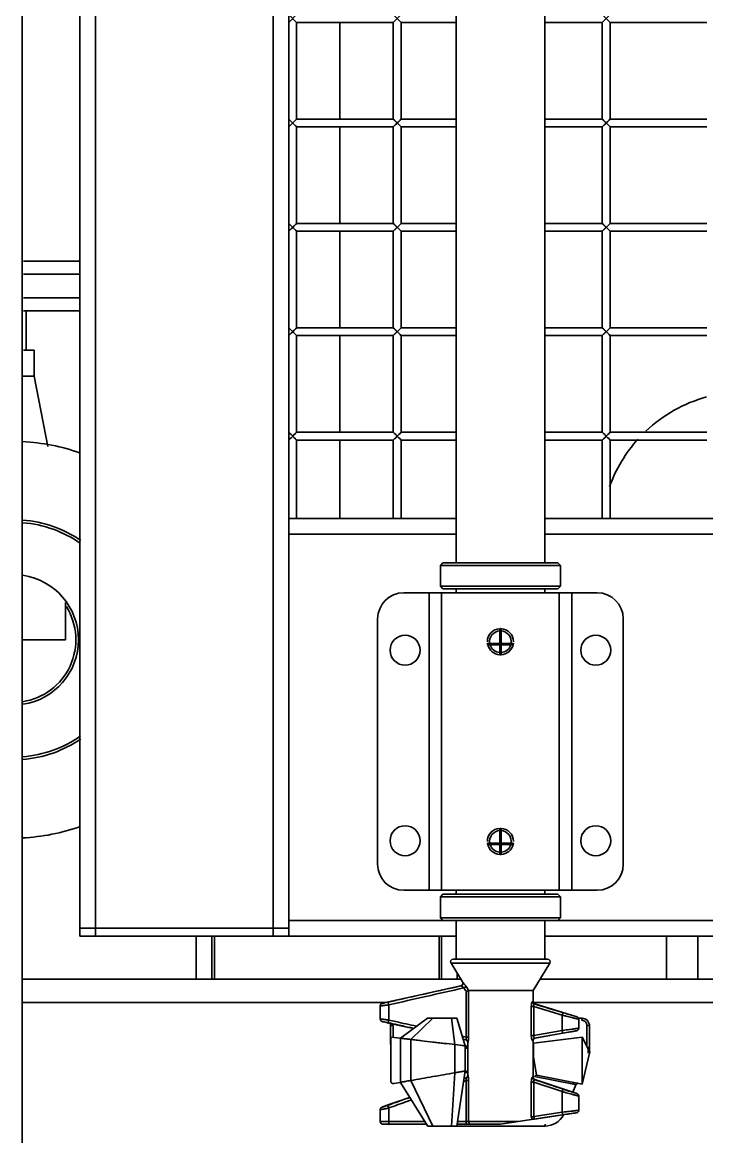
# Model space of a CAD drawing. Header units: millimetres. Extents: x 32496 to 166256, y 3504 to 23939.
# Drawn here: x 45612.1 to 45874.1, y 10897.2 to 11324.1 of the extents above; entities that cross this region are included whole.
import ezdxf

# ---------------------------------------------------------------- set-up
doc = ezdxf.new("R2010")
doc.units = ezdxf.units.MM
doc.layers.get('0').update_dxf_attribs({"lineweight": 35})

msp = doc.modelspace()

# ---------------------------------------------------------------- linework, layer by layer
at = {"linetype": 'Continuous'}
for p, q in [((45612.14, 13316.575), (45612.14, 10957.575)), ((45634.14, 13297.075), (45634.14, 10977.075)), ((45640.14, 10977.075), (45640.14, 13297.075)), ((45708.14, 13297.075), (45708.14, 10977.075)), ((45778.14, 12186.075), (45778.14, 11117.075)), ((45812.14, 12102.593), (45812.14, 11117.075)), ((45714.14, 11134.075), (45714.14, 12037.075)), ((45714.14, 11327.075), (45717.14, 11324.075)), ((45714.14, 11324.075), (45717.14, 11327.075)), ((45754.14, 11327.075), (45757.14, 11324.075)), ((45754.14, 11324.075), (45757.14, 11327.075)), ((45834.14, 11327.075), (45837.14, 11324.075)), ((45834.14, 11324.075), (45837.14, 11327.075)), ((45717.14, 11324.075), (45754.14, 11324.075)), ((45717.14, 11324.075), (45717.14, 11287.075)), ((45733.64, 11324.075), (45733.64, 11287.075)), ((45754.14, 11324.075), (45754.14, 11287.075)), ((45757.14, 11324.075), (45778.14, 11324.075)), ((45757.14, 11324.075), (45757.14, 11287.075)), ((45812.14, 11324.075), (45834.14, 11324.075)), ((45834.14, 11324.075), (45834.14, 11287.075)), ((45837.14, 11324.075), (45874.14, 11324.075)), ((45837.14, 11324.075), (45837.14, 11287.075)), ((45714.14, 11287.075), (45717.14, 11284.075)), ((45714.14, 11284.075), (45717.14, 11287.075)), ((45717.14, 11287.075), (45754.14, 11287.075)), ((45754.14, 11287.075), (45757.14, 11284.075)), ((45754.14, 11284.075), (45757.14, 11287.075)), ((45757.14, 11287.075), (45778.14, 11287.075)), ((45812.14, 11287.075), (45834.14, 11287.075)), ((45834.14, 11287.075), (45837.14, 11284.075)), ((45834.14, 11284.075), (45837.14, 11287.075)), ((45837.14, 11287.075), (45874.14, 11287.075)), ((45717.14, 11284.075), (45754.14, 11284.075)), ((45717.14, 11284.075), (45717.14, 11247.075)), ((45733.64, 11284.075), (45733.64, 11247.075)), ((45754.14, 11284.075), (45754.14, 11247.075)), ((45757.14, 11284.075), (45778.14, 11284.075)), ((45757.14, 11284.075), (45757.14, 11247.075)), ((45812.14, 11284.075), (45834.14, 11284.075)), ((45834.14, 11284.075), (45834.14, 11247.075)), ((45837.14, 11284.075), (45874.14, 11284.075)), ((45837.14, 11284.075), (45837.14, 11247.075)), ((45714.14, 11247.075), (45717.14, 11244.075)), ((45714.14, 11244.075), (45717.14, 11247.075)), ((45717.14, 11247.075), (45754.14, 11247.075)), ((45754.14, 11247.075), (45757.14, 11244.075)), ((45754.14, 11244.075), (45757.14, 11247.075)), ((45757.14, 11247.075), (45778.14, 11247.075)), ((45812.14, 11247.075), (45834.14, 11247.075)), ((45834.14, 11247.075), (45837.14, 11244.075)), ((45834.14, 11244.075), (45837.14, 11247.075)), ((45837.14, 11247.075), (45874.14, 11247.075)), ((45717.14, 11244.075), (45754.14, 11244.075)), ((45717.14, 11244.075), (45717.14, 11207.075)), ((45733.64, 11244.075), (45733.64, 11207.075)), ((45754.14, 11244.075), (45754.14, 11207.075)), ((45757.14, 11244.075), (45778.14, 11244.075)), ((45757.14, 11244.075), (45757.14, 11207.075)), ((45812.14, 11244.075), (45834.14, 11244.075)), ((45834.14, 11244.075), (45834.14, 11207.075)), ((45837.14, 11244.075), (45874.14, 11244.075)), ((45837.14, 11244.075), (45837.14, 11207.075)), ((45634.14, 11232.575), (45612.64, 11232.575)), ((45634.14, 11227.575), (45612.64, 11227.575)), ((45612.64, 11218.575), (45634.14, 11218.575)), ((45634.14, 11213.575), (45612.64, 11213.575)), ((45613.64, 11213.575), (45613.64, 11198.575)), ((45714.14, 11207.075), (45717.14, 11204.075)), ((45714.14, 11204.075), (45717.14, 11207.075)), ((45717.14, 11207.075), (45754.14, 11207.075)), ((45717.14, 11204.075), (45754.14, 11204.075)), ((45717.14, 11204.075), (45717.14, 11167.075)), ((45733.64, 11204.075), (45733.64, 11167.075)), ((45754.14, 11207.075), (45757.14, 11204.075)), ((45754.14, 11204.075), (45757.14, 11207.075)), ((45754.14, 11204.075), (45754.14, 11167.075)), ((45757.14, 11207.075), (45778.14, 11207.075)), ((45757.14, 11204.075), (45778.14, 11204.075)), ((45757.14, 11204.075), (45757.14, 11167.075)), ((45812.14, 11207.075), (45834.14, 11207.075)), ((45812.14, 11204.075), (45834.14, 11204.075)), ((45834.14, 11207.075), (45837.14, 11204.075)), ((45834.14, 11204.075), (45837.14, 11207.075)), ((45834.14, 11204.075), (45834.14, 11167.075)), ((45837.14, 11207.075), (45874.14, 11207.075)), ((45837.14, 11204.075), (45874.14, 11204.075)), ((45837.14, 11204.075), (45837.14, 11167.075)), ((45616.64, 11198.575), (45612.652, 11198.575)), ((45616.64, 11198.575), (45616.64, 11188.575)), ((45612.14, 11188.575), (45616.64, 11188.575)), ((45616.64, 11188.575), (45621.902, 11161.662)), ((45714.14, 11167.075), (45717.14, 11164.075)), ((45714.14, 11164.075), (45717.14, 11167.075)), ((45717.14, 11167.075), (45754.14, 11167.075)), ((45754.14, 11167.075), (45757.14, 11164.075)), ((45754.14, 11164.075), (45757.14, 11167.075)), ((45757.14, 11167.075), (45778.14, 11167.075)), ((45812.14, 11167.075), (45834.14, 11167.075)), ((45834.14, 11167.075), (45837.14, 11164.075)), ((45834.14, 11164.075), (45837.14, 11167.075)), ((45837.14, 11167.075), (45874.14, 11167.075)), ((45717.14, 11164.075), (45754.14, 11164.075)), ((45717.14, 11164.075), (45717.14, 11134.075)), ((45733.64, 11164.075), (45733.64, 11134.075)), ((45754.14, 11164.075), (45754.14, 11134.075)), ((45757.14, 11164.075), (45778.14, 11164.075)), ((45757.14, 11164.075), (45757.14, 11134.075)), ((45812.14, 11164.075), (45834.14, 11164.075)), ((45834.14, 11164.075), (45834.14, 11134.075)), ((45837.14, 11164.075), (45874.14, 11164.075)), ((45837.14, 11164.075), (45837.14, 11134.075)), ((45778.14, 11134.075), (45714.14, 11134.075)), ((45714.14, 10974.075), (45714.14, 11134.075)), ((46438.14, 11134.075), (45812.14, 11134.075)), ((45714.14, 11128.075), (45778.14, 11128.075)), ((45812.14, 11128.075), (46438.14, 11128.075)), ((45772.14, 11116.075), (45773.14, 11117.075)), ((45772.14, 11116.075), (45818.14, 11116.075)), ((45772.14, 11108.075), (45772.14, 11116.075)), ((45773.14, 11117.075), (45817.14, 11117.075)), ((45818.14, 11116.075), (45817.14, 11117.075)), ((45818.14, 11108.075), (45818.14, 11116.075)), ((45758.14, 11105.575), (45832.14, 11105.575)), ((45767.84, 11105.575), (45767.84, 10991.575)), ((45818.14, 11108.075), (45772.14, 11108.075)), ((45772.14, 11108.075), (45773.14, 11107.075)), ((45772.64, 11105.575), (45772.64, 10991.575)), ((45817.14, 11107.075), (45773.14, 11107.075)), ((45778.14, 11107.075), (45778.14, 11105.575)), ((45812.14, 11107.075), (45812.14, 11105.575)), ((45818.14, 11108.075), (45817.14, 11107.075)), ((45817.64, 10991.575), (45817.64, 11105.575)), ((45822.44, 10991.575), (45822.44, 11105.575)), ((45628.64, 11087.575), (45628.64, 11101.792)), ((45748.14, 11095.575), (45748.14, 11001.575)), ((45842.14, 11095.575), (45842.14, 11001.575)), ((45794.89, 11086.154), (45794.89, 11091.819)), ((45795.14, 11081.825), (45795.14, 11091.825)), ((45795.14, 11081.825), (45795.14, 11091.825)), ((45795.39, 11091.819), (45795.39, 11086.154)), ((45612.14, 11087.575), (45628.64, 11087.575)), ((45790.225, 11086.154), (45794.89, 11086.154)), ((45790.225, 11085.904), (45790.225, 11086.154)), ((45790.279, 11085.654), (45794.89, 11085.654)), ((45794.89, 11081.832), (45794.89, 11085.654)), ((45795.39, 11086.154), (45800.054, 11086.154)), ((45795.39, 11085.654), (45800.001, 11085.654)), ((45795.39, 11085.654), (45795.39, 11081.832)), ((45800.054, 11086.154), (45800.054, 11085.904)), ((45794.89, 11009.654), (45794.89, 11015.319)), ((45795.14, 11005.325), (45795.14, 11015.325)), ((45795.14, 11005.325), (45795.14, 11015.325)), ((45795.39, 11015.319), (45795.39, 11009.654)), ((45790.225, 11009.654), (45794.89, 11009.654)), ((45790.225, 11009.404), (45790.225, 11009.654)), ((45790.279, 11009.154), (45794.89, 11009.154)), ((45794.89, 11005.332), (45794.89, 11009.154)), ((45795.39, 11009.654), (45800.054, 11009.654)), ((45795.39, 11009.154), (45800.001, 11009.154)), ((45795.39, 11009.154), (45795.39, 11005.332)), ((45800.054, 11009.654), (45800.054, 11009.404)), ((45832.14, 10991.575), (45758.14, 10991.575)), ((45772.14, 10989.075), (45773.14, 10990.075)), ((45773.14, 10990.075), (45817.14, 10990.075)), ((45778.14, 10991.575), (45778.14, 10990.075)), ((45812.14, 10991.575), (45812.14, 10990.075)), ((45818.14, 10989.075), (45817.14, 10990.075)), ((45772.14, 10989.075), (45818.14, 10989.075)), ((45772.14, 10981.075), (45772.14, 10989.075)), ((45818.14, 10981.075), (45818.14, 10989.075)), ((45634.14, 10977.075), (45714.14, 10977.075)), ((45634.14, 10977.075), (45714.14, 10977.075)), ((45634.14, 10977.075), (45634.14, 10974.075)), ((45640.14, 10974.075), (45640.14, 10977.075)), ((45708.14, 10977.075), (45708.14, 10974.075)), ((45773.14, 10980.075), (45714.14, 10980.075)), ((45818.14, 10981.075), (45772.14, 10981.075)), ((45772.14, 10981.075), (45773.14, 10980.075)), ((45817.14, 10980.075), (45773.14, 10980.075)), ((45778.14, 10980.075), (45778.14, 10965.175)), ((45812.14, 10980.075), (45812.14, 10965.175)), ((45818.14, 10981.075), (45817.14, 10980.075)), ((46438.14, 10980.075), (45817.14, 10980.075)), ((45634.14, 10974.075), (45714.14, 10974.075)), ((45678.64, 10974.075), (45678.64, 10957.575)), ((45684.64, 10957.575), (45684.64, 10974.075)), ((45685.64, 10957.575), (45685.64, 10974.075)), ((45714.14, 10974.075), (45778.14, 10974.075)), ((45771.64, 10957.575), (45771.64, 10974.075)), ((45772.64, 10974.075), (45772.64, 10957.575)), ((45812.14, 10974.075), (46438.14, 10974.075)), ((45858.64, 10974.075), (45858.64, 10957.575)), ((45870.64, 10957.575), (45870.64, 10974.075)), ((45813.205, 10965.175), (45777.075, 10965.175)), ((45776.222, 10963.653), (45814.057, 10963.653)), ((45776.222, 10963.653), (45780.621, 10956.472)), ((45814.057, 10963.653), (45807.64, 10953.175)), ((45779.945, 10957.575), (45612.14, 10957.575)), ((45612.14, 10877.575), (45612.14, 10957.575)), ((45778.64, 10957.575), (45778.64, 10959.706)), ((45780.656, 10956.472), (45780.621, 10956.472)), ((46534.64, 10957.575), (45810.335, 10957.575)), ((45755.222, 10949.503), (45779.984, 10954.973)), ((45779.984, 10954.973), (45780.02, 10954.973)), ((45781.969, 10935.354), (45781.969, 10952.894)), ((45782.953, 10953.175), (45782.953, 10935.353)), ((45782.96, 10953.175), (45807.64, 10953.175)), ((45807.64, 10948.99), (45807.64, 10953.175)), ((45751.131, 10948.575), (45612.14, 10948.575)), ((45749.14, 10947.303), (45749.14, 10942.27)), ((45750.359, 10948.397), (45750.455, 10948.42)), ((45752.943, 10948.993), (45750.455, 10948.42)), ((45750.455, 10948.42), (45750.468, 10948.422)), ((45755.221, 10949.503), (45750.468, 10948.422)), ((45752.442, 10941.883), (45752.442, 10947.7)), ((45755.224, 10949.503), (45752.943, 10948.993)), ((45806.961, 10947.022), (45807.961, 10947.022)), ((45806.961, 10935.936), (45806.961, 10947.022)), ((45807.64, 10948.99), (45807.425, 10948.99)), ((46534.64, 10948.575), (45807.743, 10948.575)), ((45818.809, 10943.73), (45807.961, 10947.022)), ((45807.961, 10935.936), (45807.961, 10947.022)), ((45808.122, 10948.033), (45808.349, 10948.033)), ((45824.014, 10943.265), (45808.349, 10948.033)), ((45818.809, 10943.73), (45818.809, 10937.857)), ((45819.14, 10943.647), (45818.809, 10943.73)), ((45824.014, 10943.265), (45824.02, 10943.263)), ((45750.473, 10941.153), (45750.46, 10941.156)), ((45752.877, 10940.611), (45750.46, 10941.156)), ((45750.473, 10941.153), (45755.224, 10940.097)), ((45752.877, 10940.611), (45755.229, 10940.096)), ((45753.06, 10932.642), (45753.06, 10939.573)), ((45754.06, 10935.254), (45754.06, 10939.791)), ((45755.227, 10940.097), (45761.894, 10938.657)), ((45756.838, 10934.926), (45767.206, 10942.575)), ((45769.206, 10942.575), (45760.809, 10934.456)), ((45767.206, 10942.575), (45778.397, 10942.575)), ((45776.397, 10942.575), (45777.707, 10932.459)), ((45778.397, 10942.576), (45781.706, 10931.986)), ((45778.398, 10942.575), (45781.706, 10931.989)), ((45826.372, 10942.575), (45825.044, 10942.575)), ((45825.14, 10942.161), (45825.14, 10938.773)), ((45825.14, 10938.773), (45825.14, 10938.773)), ((45828.26, 10939.794), (45828.26, 10931.777)), ((45829.26, 10939.578), (45829.261, 10930.539)), ((45756.838, 10934.926), (45753.14, 10935.363)), ((45753.14, 10935.363), (45753.14, 10918.554)), ((45756.838, 10934.926), (45756.838, 10918.011)), ((45760.809, 10918.707), (45760.809, 10934.456)), ((45780.557, 10935.663), (45781.97, 10935.355)), ((45781.89, 10934.346), (45780.903, 10934.559)), ((45780.906, 10934.55), (45781.851, 10934.346)), ((45781.89, 10934.346), (45781.851, 10934.346)), ((45782.953, 10935.353), (45781.969, 10935.353)), ((45807.961, 10935.936), (45806.961, 10935.936)), ((45826.429, 10935.363), (45807.796, 10932.991)), ((45807.961, 10935.936), (45818.809, 10937.857)), ((45819.037, 10936.872), (45808.242, 10934.961)), ((45808.465, 10934.961), (45808.242, 10934.961)), ((45823.929, 10937.707), (45808.465, 10934.961)), ((45818.809, 10937.857), (45819.14, 10937.906)), ((45823.93, 10937.708), (45824.031, 10937.726)), ((45828.735, 10930.847), (45826.429, 10935.363)), ((45826.429, 10917.363), (45826.429, 10935.363)), ((45753.14, 10932.421), (45753.06, 10932.642)), ((45782.64, 10931.876), (45777.706, 10932.459)), ((45778.72, 10932.339), (45777.706, 10932.459)), ((45777.706, 10932.459), (45777.706, 10921.669)), ((45781.706, 10922.37), (45781.706, 10931.986)), ((45782.64, 10933.368), (45782.677, 10933.368)), ((45782.64, 10920.687), (45782.64, 10933.368)), ((45807.431, 10933.976), (45807.64, 10933.976)), ((45807.64, 10920.034), (45807.64, 10933.976)), ((45807.769, 10932.987), (45807.64, 10932.971)), ((45807.816, 10927.74), (45807.796, 10932.991)), ((45829.02, 10930.29), (45828.735, 10930.847)), ((45828.781, 10929.144), (45828.735, 10930.847)), ((45828.781, 10929.144), (45829.189, 10930.168)), ((45829.34, 10929.663), (45829.02, 10930.29)), ((45809.001, 10920.816), (45807.815, 10927.746)), ((45826.429, 10917.363), (45829.34, 10929.663)), ((45777.706, 10921.669), (45776.397, 10901.274)), ((45781.706, 10922.37), (45778.397, 10901.274)), ((45781.706, 10922.364), (45778.398, 10901.274)), ((45782.64, 10921.787), (45781.587, 10921.602)), ((45781.742, 10922.377), (45781.706, 10922.37)), ((45754.312, 10917.569), (45756.838, 10918.011)), ((45767.187, 10901.304), (45756.838, 10918.011)), ((45760.809, 10918.708), (45769.206, 10901.274)), ((45781.969, 10918.669), (45781.076, 10918.356)), ((45781.254, 10919.482), (45782.007, 10919.742)), ((45781.256, 10919.496), (45781.967, 10919.742)), ((45781.967, 10919.742), (45782.007, 10919.742)), ((45781.969, 10918.668), (45782.953, 10918.668)), ((45781.969, 10902.975), (45781.969, 10918.668)), ((45782.678, 10920.687), (45782.64, 10920.687)), ((45782.953, 10918.668), (45782.953, 10902.975)), ((45806.961, 10918.06), (45807.961, 10918.06)), ((45806.961, 10904.705), (45806.961, 10918.06)), ((45807.64, 10920.034), (45807.424, 10920.034)), ((45818.809, 10914.442), (45807.961, 10918.06)), ((45807.961, 10904.944), (45807.961, 10918.06)), ((45808.095, 10919.086), (45808.322, 10919.086)), ((45823.074, 10917.277), (45808.131, 10920.237)), ((45824.04, 10913.827), (45808.322, 10919.086)), ((45826.429, 10917.363), (45808.975, 10920.821)), ((45818.809, 10914.442), (45818.809, 10906.56)), ((45819.14, 10914.35), (45818.809, 10914.442)), ((45823.942, 10917.023), (45822.828, 10914.233)), ((45824.04, 10913.827), (45824.048, 10913.824)), ((45750.236, 10908.692), (45750.338, 10908.73)), ((45753.204, 10909.764), (45750.338, 10908.73)), ((45750.338, 10908.73), (45750.357, 10908.737)), ((45755.109, 10910.432), (45750.357, 10908.737)), ((45755.112, 10910.433), (45753.204, 10909.764)), ((45755.11, 10910.432), (45760.397, 10912.265)), ((45760.381, 10912.259), (45760.354, 10912.335)), ((45825.14, 10912.716), (45825.14, 10907.331)), ((45749.14, 10907.568), (45749.14, 10902.975)), ((45752.441, 10902.975), (45752.441, 10908.19)), ((45795.213, 10901.986), (45823.908, 10906.275)), ((45807.961, 10904.944), (45818.809, 10906.56)), ((45819.01, 10905.571), (45808.162, 10903.955)), ((45818.809, 10906.56), (45819.14, 10906.601)), ((45823.909, 10906.275), (45823.939, 10906.28)), ((45823.939, 10906.28), (45824.043, 10906.296)), ((45766.152, 10902.975), (45749.14, 10902.975)), ((45766.771, 10901.975), (45750.14, 10901.975)), ((45767.206, 10901.274), (45767.187, 10901.304)), ((45767.205, 10901.274), (45778.397, 10901.274)), ((45778.397, 10901.275), (45812.236, 10901.277)), ((45778.507, 10901.975), (45795.065, 10901.975)), ((45801.831, 10902.975), (45778.664, 10902.975)), ((45807.38, 10903.844), (45807.64, 10903.844)), ((45812.236, 10902.008), (45812.236, 10901.277))]:
    msp.add_line(p, q, dxfattribs=at)
for points in [[(45714.14, 11287.075), (45714.57, 11286.645), (45715.06, 11286.155), (45716.229, 11284.986)], [(45715.64, 11285.575), (45715.049, 11284.985), (45714.579, 11284.515)], [(45715.64, 11285.575), (45716.227, 11286.162), (45716.702, 11286.638), (45717.025, 11286.961)], [(45717.024, 11284.192), (45716.701, 11284.514), (45716.229, 11284.986)], [(45754.14, 11287.075), (45754.57, 11286.645), (45755.06, 11286.155), (45756.229, 11284.986)], [(45755.64, 11285.575), (45755.049, 11284.985), (45754.579, 11284.515)], [(45755.64, 11285.575), (45756.227, 11286.162), (45756.702, 11286.638), (45757.025, 11286.961)], [(45757.024, 11284.192), (45756.701, 11284.514), (45756.229, 11284.986)], [(45834.14, 11287.075), (45834.57, 11286.645), (45835.06, 11286.155), (45836.229, 11284.986)], [(45835.64, 11285.575), (45835.049, 11284.985), (45834.579, 11284.515)], [(45835.64, 11285.575), (45836.227, 11286.162), (45836.702, 11286.638), (45837.025, 11286.961)], [(45837.024, 11284.192), (45836.701, 11284.514), (45836.229, 11284.986)], [(45714.14, 11247.075), (45714.57, 11246.645), (45715.06, 11246.155), (45716.229, 11244.986)], [(45715.64, 11245.575), (45716.227, 11246.162), (45716.702, 11246.638), (45717.025, 11246.961)], [(45754.14, 11247.075), (45754.57, 11246.645), (45755.06, 11246.155), (45756.229, 11244.986)], [(45755.64, 11245.575), (45756.227, 11246.162), (45756.702, 11246.638), (45757.025, 11246.961)], [(45834.14, 11247.075), (45834.57, 11246.645), (45835.06, 11246.155), (45836.229, 11244.986)], [(45835.64, 11245.575), (45836.227, 11246.162), (45836.702, 11246.638), (45837.025, 11246.961)], [(45715.64, 11245.575), (45715.049, 11244.985), (45714.579, 11244.515)], [(45717.024, 11244.192), (45716.701, 11244.514), (45716.229, 11244.986)], [(45755.64, 11245.575), (45755.049, 11244.985), (45754.579, 11244.515)], [(45757.024, 11244.192), (45756.701, 11244.514), (45756.229, 11244.986)], [(45835.64, 11245.575), (45835.049, 11244.985), (45834.579, 11244.515)], [(45837.024, 11244.192), (45836.701, 11244.514), (45836.229, 11244.986)], [(45714.14, 11207.075), (45714.57, 11206.645), (45715.06, 11206.155), (45716.229, 11204.986)], [(45715.64, 11205.575), (45715.049, 11204.985), (45714.579, 11204.515)], [(45715.64, 11205.575), (45716.227, 11206.162), (45716.702, 11206.638), (45717.025, 11206.961)], [(45717.024, 11204.192), (45716.701, 11204.514), (45716.229, 11204.986)], [(45754.14, 11207.075), (45754.57, 11206.645), (45755.06, 11206.155), (45756.229, 11204.986)], [(45755.64, 11205.575), (45755.049, 11204.985), (45754.579, 11204.515)], [(45755.64, 11205.575), (45756.227, 11206.162), (45756.702, 11206.638), (45757.025, 11206.961)], [(45757.024, 11204.192), (45756.701, 11204.514), (45756.229, 11204.986)], [(45834.14, 11207.075), (45834.57, 11206.645), (45835.06, 11206.155), (45836.229, 11204.986)], [(45835.64, 11205.575), (45835.049, 11204.985), (45834.579, 11204.515)], [(45835.64, 11205.575), (45836.227, 11206.162), (45836.702, 11206.638), (45837.025, 11206.961)], [(45837.024, 11204.192), (45836.701, 11204.514), (45836.229, 11204.986)], [(45714.14, 11167.075), (45714.57, 11166.645), (45715.06, 11166.155), (45716.229, 11164.986)], [(45715.64, 11165.575), (45715.049, 11164.985), (45714.579, 11164.515)], [(45715.64, 11165.575), (45716.227, 11166.162), (45716.702, 11166.638), (45717.025, 11166.961)], [(45717.024, 11164.192), (45716.701, 11164.514), (45716.229, 11164.986)], [(45754.14, 11167.075), (45754.57, 11166.645), (45755.06, 11166.155), (45756.229, 11164.986)], [(45755.64, 11165.575), (45755.049, 11164.985), (45754.579, 11164.515)], [(45755.64, 11165.575), (45756.227, 11166.162), (45756.702, 11166.638), (45757.025, 11166.961)], [(45757.024, 11164.192), (45756.701, 11164.514), (45756.229, 11164.986)], [(45834.14, 11167.075), (45834.57, 11166.645), (45835.06, 11166.155), (45836.229, 11164.986)], [(45835.64, 11165.575), (45835.049, 11164.985), (45834.579, 11164.515)], [(45835.64, 11165.575), (45836.227, 11166.162), (45836.702, 11166.638), (45837.025, 11166.961)], [(45837.024, 11164.192), (45836.701, 11164.514), (45836.229, 11164.986)], [(45750.359, 10948.397), (45750.181, 10948.354), (45750.049, 10948.321), (45749.949, 10948.294), (45749.861, 10948.268), (45749.755, 10948.228), (45749.621, 10948.159), (45749.482, 10948.057), (45749.355, 10947.923), (45749.247, 10947.755), (45749.172, 10947.556), (45749.14, 10947.335), (45749.14, 10947.303)], [(45825.14, 10942.161), (45825.135, 10942.253), (45825.068, 10942.532), (45824.936, 10942.766), (45824.776, 10942.934), (45824.633, 10943.034), (45824.53, 10943.087), (45824.453, 10943.12), (45824.38, 10943.147), (45824.303, 10943.174), (45824.216, 10943.202), (45824.116, 10943.234), (45824.02, 10943.263)], [(45749.14, 10942.27), (45749.14, 10942.238), (45749.173, 10942.016), (45749.248, 10941.816), (45749.357, 10941.648), (45749.485, 10941.514), (45749.625, 10941.412), (45749.76, 10941.343), (45749.866, 10941.304), (45749.953, 10941.279), (45750.052, 10941.253), (45750.182, 10941.221), (45750.356, 10941.18), (45750.46, 10941.156)], [(45824.031, 10937.726), (45824.127, 10937.744), (45824.207, 10937.759), (45824.274, 10937.773), (45824.335, 10937.787), (45824.402, 10937.805), (45824.499, 10937.838), (45824.646, 10937.909), (45824.815, 10938.035), (45824.971, 10938.216), (45825.084, 10938.443), (45825.137, 10938.703), (45825.14, 10938.773)], [(45781.706, 10931.986), (45781.565, 10932.003), (45781.15, 10932.052), (45780.515, 10932.127), (45779.688, 10932.225)], [(45825.14, 10912.716), (45825.134, 10912.82), (45825.06, 10913.108), (45824.92, 10913.343), (45824.759, 10913.504), (45824.626, 10913.594), (45824.53, 10913.644), (45824.452, 10913.679), (45824.374, 10913.71), (45824.288, 10913.742), (45824.19, 10913.776), (45824.077, 10913.815), (45824.048, 10913.824)], [(45750.236, 10908.692), (45750.054, 10908.623), (45749.916, 10908.569), (45749.808, 10908.523), (45749.71, 10908.477), (45749.583, 10908.401), (45749.43, 10908.274), (45749.288, 10908.093), (45749.188, 10907.877), (45749.142, 10907.629), (45749.14, 10907.568)], [(45824.043, 10906.296), (45824.13, 10906.309), (45824.202, 10906.321), (45824.262, 10906.332), (45824.318, 10906.344), (45824.384, 10906.359), (45824.491, 10906.394), (45824.65, 10906.47), (45824.823, 10906.6), (45824.977, 10906.783), (45825.087, 10907.009), (45825.138, 10907.264), (45825.14, 10907.331)]]:
    msp.add_lwpolyline(points, dxfattribs=at)
for centre in [(45758.64, 11083.575), (45831.64, 11083.575), (45758.64, 11010.575), (45831.64, 11010.575)]:
    msp.add_circle(centre, 5.75, dxfattribs=at)
for centre, radius, start, end in [((45888.64, 11127.575), 55, 105.40289, 133.39512), ((45608.64, 11087.575), 76, 70.25395, 87.26563), ((45888.64, 11127.575), 55, 137.85426, 160.11715), ((45608.64, 11087.575), 46, 55.80399, 85.42419), ((45608.64, 11087.575), 45, 55.00383, 85.31802), ((45608.64, 11087.575), 25, 278.47304, 81.5318), ((45758.14, 11095.575), 10, 90, 180), ((45832.14, 11095.575), 10, 0, 90), ((45608.64, 11087.575), 24, 278.54602, 31.91326), ((45795.14, 11086.825), 5, 92.86653, 180), ((45795.14, 11086.825), 4.134, 93.46705, 189.34743), ((45795.14, 11086.825), 4, 90, 93.58433), ((45795.14, 11086.825), 5, 87.15019, 92.84025), ((45795.14, 11086.825), 4, 86.41459, 90), ((45795.14, 11086.825), 5, 0, 87.13402), ((45795.14, 11086.825), 4.134, 350.65257, 86.53295), ((45795.14, 11086.825), 5, 187.07975, 190.61964), ((45795.14, 11086.825), 5, 190.58867, 193.53148), ((45795.14, 11086.825), 5, 193.54968, 267.13346), ((45795.14, 11086.825), 4.134, 196.46138, 266.53295), ((45795.14, 11086.825), 4, 189.66346, 197.0293), ((45795.14, 11086.825), 5, 272.86598, 346.45029), ((45795.14, 11086.825), 4.134, 273.46705, 343.53858), ((45795.14, 11086.825), 4, 342.9707, 350.33654), ((45795.14, 11086.825), 5, 346.46311, 349.40642), ((45795.14, 11086.825), 5, 349.38034, 352.92022), ((45795.14, 11086.825), 5, 267.1285, 272.85216), ((45795.14, 11086.825), 4, 266.41512, 270), ((45795.14, 11086.825), 4, 270, 273.58332), ((45608.64, 11087.575), 45, 274.67638, 305.02111), ((45608.64, 11087.575), 46, 274.58132, 304.17411), ((45608.64, 11087.575), 76, 272.72968, 289.73983), ((45795.14, 11010.325), 5, 92.86653, 180), ((45795.14, 11010.325), 5, 87.15019, 92.84025), ((45795.14, 11010.325), 5, 0, 87.13402), ((45795.14, 11010.325), 4.134, 93.46705, 189.34743), ((45795.14, 11010.325), 4, 90, 93.58487), ((45795.14, 11010.325), 4, 86.41459, 90), ((45795.14, 11010.325), 4.134, 350.65257, 86.53295), ((45795.14, 11010.325), 5, 187.07975, 190.61964), ((45795.14, 11010.325), 5, 190.58867, 193.53148), ((45795.14, 11010.325), 5, 193.54968, 267.13346), ((45795.14, 11010.325), 4.134, 196.46138, 266.53295), ((45795.14, 11010.325), 4, 189.66346, 197.0293), ((45795.14, 11010.325), 5, 272.86598, 346.45029), ((45795.14, 11010.325), 4.134, 273.46705, 343.53858), ((45795.14, 11010.325), 4, 342.9707, 350.33654), ((45795.14, 11010.325), 5, 346.46312, 349.40651), ((45795.14, 11010.325), 5, 349.38034, 352.92022), ((45795.14, 11010.325), 5, 267.1285, 272.85216), ((45795.14, 11010.325), 4, 266.41512, 270), ((45795.14, 11010.325), 4, 270, 273.58332), ((45758.14, 11001.575), 10, 180, 270), ((45832.14, 11001.575), 10, 270, 0), ((45777.075, 10964.175), 1, 90, 211.48747), ((45813.205, 10964.175), 1, 328.51253, 90), ((45779.768, 10955.949), 1, 282.45717, 31.48747), ((46434.399, 11366.301), 772.38, 212.246061, 212.360099), ((46525.226, 11417.498), 875.531, 211.90907, 212.027918), ((45808.64, 10948.99), 1, 180, 253.07071), ((45756.06, 10939.573), 3, 161.22225, 180.00342), ((45826.26, 10939.578), 3, 0.00342, 87.85786), ((45781.64, 10933.368), 1, 0, 77.81137), ((45808.64, 10933.976), 1, 100.07071, 180), ((45828.261, 10930.538), 1, 338.23872, 0.00346), ((45754.14, 10918.554), 1, 180, 279.9421), ((45781.64, 10920.687), 1, 289.11973, 0), ((45808.64, 10920.034), 1, 180, 251.5), ((43955.963, 5346.635), 5872.188, 71.5005904, 71.6145891), ((45824.871, 10916.652), 1, 86.25893, 158.23836), ((45802.033, 10924.91), 20.827, 286.38596, 286.53636), ((45812.236, 10909.277), 8, 270.00342, 332.36769), ((45750.14, 10902.975), 1, 180, 270), ((45769.953, 10909.274), 8, 245.96179, 246.82213), ((45795.065, 10902.975), 1, 270, 278.5), ((45800.319, 10955.964), 52.596, 277.71457, 277.9905)]:
    msp.add_arc(centre, radius, start, end, dxfattribs=at)
for points, knots in [([(45780.803, 10955.949), (45780.803, 10955.832), (45780.76, 10955.594), (45780.58, 10955.288), (45780.321, 10955.073), (45780.119, 10954.995), (45780.02, 10954.973)], [0, 0, 0, 0, 0.2616742, 0.5253928, 0.7752948, 1, 1, 1, 1]), ([(45780.656, 10956.472), (45780.663, 10956.472), (45780.682, 10956.458), (45780.715, 10956.432), (45780.76, 10956.387), (45780.817, 10956.326), (45780.885, 10956.25), (45780.995, 10956.122), (45781.149, 10955.931), (45781.348, 10955.671), (45781.563, 10955.376), (45781.783, 10955.055), (45781.927, 10954.831), (45781.998, 10954.716)], [0, 0, 0, 0, 0.0100362, 0.0293963, 0.0580707, 0.0958261, 0.1422293, 0.1961758, 0.3235958, 0.4738051, 0.6397829, 0.8171411, 1, 1, 1, 1]), ([(45780.656, 10956.472), (45780.678, 10956.436), (45780.763, 10956.274), (45780.803, 10956.089), (45780.803, 10955.949)], [0, 0, 0, 0, 0.2321432, 1, 1, 1, 1]), ([(45781.148, 10954.192), (45776.306, 10953.112), (45766.732, 10950.968), (45757.166, 10948.792), (45752.442, 10947.698)], [0, 0, 0, 0, 0.5057289, 1, 1, 1, 1]), ([(45755.231, 10949.435), (45759.319, 10950.365), (45767.58, 10952.219), (45775.846, 10954.052), (45780.02, 10954.973)], [0, 0, 0, 0, 0.4951158, 1, 1, 1, 1]), ([(45781.148, 10954.193), (45781.031, 10954.299), (45780.85, 10954.446), (45780.606, 10954.625), (45780.438, 10954.74), (45780.288, 10954.836), (45780.18, 10954.9), (45780.108, 10954.938), (45780.07, 10954.957), (45780.042, 10954.969), (45780.026, 10954.973), (45780.02, 10954.973)], [0, 0, 0, 0, 0.3442072, 0.5078013, 0.6586163, 0.7889105, 0.8936657, 0.9339526, 0.9652774, 0.9873481, 1, 1, 1, 1]), ([(45781.147, 10954.194), (45781.331, 10954.308), (45781.579, 10954.463), (45781.863, 10954.636), (45781.963, 10954.696), (45781.998, 10954.716)], [0, 0, 0, 0, 0.6504309, 0.8778794, 1, 1, 1, 1]), ([(45781.969, 10952.894), (45782.079, 10952.925), (45782.407, 10953.019), (45782.734, 10953.114), (45782.953, 10953.175)], [0, 0, 0, 0, 0.3335899, 1, 1, 1, 1]), ([(45782.96, 10953.175), (45782.959, 10953.175), (45782.956, 10953.175), (45782.954, 10953.175), (45782.953, 10953.175)], [0, 0, 0, 0, 0.4968859, 1, 1, 1, 1]), ([(45751.64, 10947.592), (45751.479, 10947.571), (45751.163, 10947.53), (45750.704, 10947.472), (45750.279, 10947.421), (45749.953, 10947.382), (45749.722, 10947.356), (45749.575, 10947.34), (45749.448, 10947.326), (45749.341, 10947.316), (45749.258, 10947.308), (45749.202, 10947.304), (45749.17, 10947.302), (45749.153, 10947.301), (45749.146, 10947.302), (45749.14, 10947.302), (45749.14, 10947.303)], [0, 0, 0, 0, 0.1934251, 0.3789779, 0.5517234, 0.7034394, 0.770093, 0.828992, 0.8799238, 0.9226346, 0.9562061, 0.9803399, 0.9888779, 0.9949941, 0.9986703, 1, 1, 1, 1]), ([(45750.159, 10948.348), (45750.123, 10948.339), (45750.073, 10948.326), (45750.012, 10948.31), (45749.978, 10948.3), (45749.953, 10948.292), (45749.937, 10948.287), (45749.929, 10948.283), (45749.926, 10948.282), (45749.925, 10948.279), (45749.928, 10948.278), (45749.931, 10948.278), (45749.941, 10948.278), (45749.959, 10948.28), (45749.986, 10948.283), (45750.039, 10948.291), (45750.125, 10948.305), (45750.2, 10948.319), (45750.242, 10948.326)], [0, 0, 0, 0, 0.1967319, 0.2737353, 0.3358281, 0.3825711, 0.4137811, 0.4235653, 0.4295519, 0.4322932, 0.4356533, 0.4425519, 0.4533205, 0.4865845, 0.5353875, 0.5995058, 0.7721756, 1, 1, 1, 1]), ([(45750.468, 10948.422), (45750.439, 10948.416), (45750.336, 10948.391), (45750.233, 10948.366), (45750.159, 10948.348)], [0, 0, 0, 0, 0.2809675, 1, 1, 1, 1]), ([(45750.242, 10948.326), (45750.267, 10948.331), (45750.378, 10948.352), (45750.489, 10948.373), (45750.575, 10948.39)], [0, 0, 0, 0, 0.2224077, 1, 1, 1, 1]), ([(45750.575, 10948.39), (45750.678, 10948.411), (45751.123, 10948.502), (45751.567, 10948.598), (45751.907, 10948.676)], [0, 0, 0, 0, 0.2312408, 1, 1, 1, 1]), ([(45752.442, 10947.7), (45752.376, 10947.691), (45752.109, 10947.654), (45751.841, 10947.619), (45751.64, 10947.592)], [0, 0, 0, 0, 0.2463918, 1, 1, 1, 1]), ([(45751.907, 10948.676), (45752.184, 10948.74), (45753.291, 10948.993), (45754.399, 10949.246), (45755.231, 10949.435)], [0, 0, 0, 0, 0.2494687, 1, 1, 1, 1]), ([(45751.907, 10948.676), (45751.955, 10948.682), (45752.041, 10948.629), (45752.127, 10948.525), (45752.239, 10948.343), (45752.351, 10948.065), (45752.416, 10947.824), (45752.442, 10947.7)], [0, 0, 0, 0, 0.1250019, 0.2266111, 0.3555076, 0.6716703, 1, 1, 1, 1]), ([(45758.651, 10950.248), (45758.36, 10950.186), (45757.217, 10949.94), (45756.075, 10949.691), (45755.224, 10949.503)], [0, 0, 0, 0, 0.2542144, 1, 1, 1, 1]), ([(45806.96, 10947.022), (45806.96, 10947.274), (45806.986, 10947.745), (45807.092, 10948.355), (45807.221, 10948.755), (45807.334, 10948.943), (45807.399, 10948.99), (45807.425, 10948.99)], [0, 0, 0, 0, 0.36478, 0.6788295, 0.8966183, 0.9615031, 1, 1, 1, 1]), ([(45808.122, 10948.033), (45807.925, 10948.094), (45807.559, 10948.355), (45807.425, 10948.781), (45807.425, 10948.99)], [0, 0, 0, 0, 0.497546, 1, 1, 1, 1]), ([(45808.122, 10948.033), (45808.102, 10948.036), (45808.055, 10948.024), (45807.999, 10947.966), (45807.952, 10947.875), (45807.916, 10947.751), (45807.896, 10947.597), (45807.894, 10947.349), (45807.928, 10947.154), (45807.961, 10947.022)], [0, 0, 0, 0, 0.0539504, 0.122041, 0.2128093, 0.3293064, 0.4696189, 0.6309122, 1, 1, 1, 1]), ([(45819.153, 10944.687), (45819.15, 10944.686), (45819.144, 10944.679), (45819.129, 10944.656), (45819.105, 10944.602), (45819.069, 10944.513), (45819.024, 10944.391), (45818.972, 10944.242), (45818.898, 10944.02), (45818.844, 10943.847), (45818.809, 10943.73)], [0, 0, 0, 0, 0.0084775, 0.0246008, 0.0830851, 0.1788645, 0.3086938, 0.4665921, 0.6418735, 1, 1, 1, 1]), ([(45825.14, 10942.161), (45825.14, 10942.164), (45825.126, 10942.17), (45825.106, 10942.179), (45825.067, 10942.192), (45825.015, 10942.208), (45824.948, 10942.227), (45824.83, 10942.259), (45824.649, 10942.306), (45824.39, 10942.371), (45824.081, 10942.446), (45823.725, 10942.532), (45823.326, 10942.628), (45822.888, 10942.732), (45822.239, 10942.887), (45821.367, 10943.097), (45820.272, 10943.364), (45819.521, 10943.551), (45819.14, 10943.647)], [0, 0, 0, 0, 0.0016357, 0.0055905, 0.0119976, 0.0208819, 0.0322069, 0.0459128, 0.0801275, 0.1231915, 0.1750867, 0.2346515, 0.300966, 0.3740995, 0.4532533, 0.6242902, 0.8095002, 1, 1, 1, 1]), ([(45819.153, 10944.687), (45820.107, 10944.397), (45821.453, 10944.003), (45823.076, 10943.54), (45823.74, 10943.349), (45824.014, 10943.265)], [0, 0, 0, 0, 0.5911102, 0.8303753, 1, 1, 1, 1]), ([(45749.14, 10942.27), (45749.14, 10942.271), (45749.146, 10942.271), (45749.153, 10942.272), (45749.17, 10942.271), (45749.202, 10942.27), (45749.258, 10942.265), (45749.341, 10942.258), (45749.448, 10942.248), (45749.576, 10942.234), (45749.723, 10942.218), (45749.954, 10942.193), (45750.28, 10942.155), (45750.706, 10942.104), (45751.166, 10942.048), (45751.482, 10942.008), (45751.643, 10941.987)], [0, 0, 0, 0, 0.0013158, 0.004982, 0.0110903, 0.0196283, 0.0438063, 0.0772495, 0.1199516, 0.1712404, 0.2300935, 0.2963311, 0.4486826, 0.6207555, 0.8069861, 1, 1, 1, 1]), ([(45750.238, 10941.248), (45750.197, 10941.256), (45750.139, 10941.266), (45750.066, 10941.278), (45750.023, 10941.285), (45749.988, 10941.29), (45749.962, 10941.293), (45749.943, 10941.294), (45749.934, 10941.295), (45749.929, 10941.293), (45749.931, 10941.29), (45749.934, 10941.289), (45749.943, 10941.285), (45749.958, 10941.28), (45749.984, 10941.272), (45750.018, 10941.263), (45750.079, 10941.247), (45750.129, 10941.234), (45750.164, 10941.226)], [0, 0, 0, 0, 0.2264452, 0.3192145, 0.3975138, 0.4607786, 0.5087007, 0.5410691, 0.5578184, 0.5608357, 0.563834, 0.5702419, 0.5804791, 0.6126407, 0.6603826, 0.7235151, 0.8015442, 1, 1, 1, 1]), ([(45750.164, 10941.226), (45750.187, 10941.22), (45750.289, 10941.195), (45750.392, 10941.171), (45750.473, 10941.153)], [0, 0, 0, 0, 0.2171321, 1, 1, 1, 1]), ([(45750.573, 10941.186), (45750.542, 10941.192), (45750.431, 10941.213), (45750.319, 10941.234), (45750.238, 10941.248)], [0, 0, 0, 0, 0.2767447, 1, 1, 1, 1]), ([(45751.912, 10940.905), (45751.798, 10940.93), (45751.353, 10941.028), (45750.907, 10941.121), (45750.573, 10941.186)], [0, 0, 0, 0, 0.2554821, 1, 1, 1, 1]), ([(45751.643, 10941.987), (45751.71, 10941.978), (45751.977, 10941.944), (45752.243, 10941.909), (45752.442, 10941.883)], [0, 0, 0, 0, 0.2541382, 1, 1, 1, 1]), ([(45751.912, 10940.905), (45751.96, 10940.899), (45752.046, 10940.953), (45752.13, 10941.057), (45752.209, 10941.184), (45752.281, 10941.339), (45752.368, 10941.573), (45752.417, 10941.758), (45752.442, 10941.883)], [0, 0, 0, 0, 0.1249283, 0.2264728, 0.3552558, 0.5068081, 0.6716176, 1, 1, 1, 1]), ([(45755.236, 10940.163), (45754.958, 10940.224), (45753.85, 10940.471), (45752.742, 10940.719), (45751.912, 10940.905)], [0, 0, 0, 0, 0.250532, 1, 1, 1, 1]), ([(45752.442, 10941.884), (45753.319, 10941.686), (45756.851, 10940.888), (45760.385, 10940.1), (45763.043, 10939.511)], [0, 0, 0, 0, 0.2483282, 1, 1, 1, 1]), ([(45753.06, 10939.573), (45753.06, 10939.609), (45753.131, 10939.659), (45753.232, 10939.697), (45753.362, 10939.731), (45753.518, 10939.757), (45753.754, 10939.784), (45753.937, 10939.791), (45754.06, 10939.791)], [0, 0, 0, 0, 0.1011399, 0.1967455, 0.3244897, 0.4788894, 0.6499909, 1, 1, 1, 1]), ([(45755.229, 10940.096), (45755.491, 10940.04), (45756.556, 10939.81), (45757.623, 10939.585), (45758.427, 10939.416)], [0, 0, 0, 0, 0.2460462, 1, 1, 1, 1]), ([(45761.93, 10938.684), (45761.369, 10938.807), (45759.138, 10939.298), (45756.907, 10939.791), (45755.236, 10940.163)], [0, 0, 0, 0, 0.2510359, 1, 1, 1, 1]), ([(45819.14, 10937.906), (45819.529, 10937.963), (45820.29, 10938.073), (45821.396, 10938.231), (45822.271, 10938.353), (45822.919, 10938.443), (45823.355, 10938.504), (45823.751, 10938.559), (45824.102, 10938.609), (45824.406, 10938.652), (45824.629, 10938.685), (45824.78, 10938.708), (45824.874, 10938.722), (45824.952, 10938.734), (45825.018, 10938.745), (45825.068, 10938.755), (45825.107, 10938.761), (45825.125, 10938.768), (45825.14, 10938.77), (45825.14, 10938.773)], [0, 0, 0, 0, 0.1944751, 0.380433, 0.5530198, 0.6314414, 0.7043766, 0.7707089, 0.8291939, 0.8800218, 0.9225821, 0.9404275, 0.9559563, 0.9691668, 0.9800559, 0.9886056, 0.9947886, 0.9985819, 1, 1, 1, 1]), ([(45826.372, 10942.575), (45826.371, 10942.575), (45826.373, 10942.568), (45826.371, 10942.56), (45826.371, 10942.541), (45826.37, 10942.517), (45826.368, 10942.485), (45826.365, 10942.431), (45826.363, 10942.348), (45826.367, 10942.233), (45826.363, 10942.098), (45826.341, 10941.951), (45826.341, 10941.845), (45826.352, 10941.793)], [0, 0, 0, 0, 0.0045727, 0.0181973, 0.0407764, 0.0722139, 0.1123498, 0.1607806, 0.280754, 0.4288364, 0.6017631, 0.7959309, 1, 1, 1, 1]), ([(45828.26, 10939.794), (45828.26, 10940.044), (45828.162, 10940.55), (45827.749, 10941.204), (45827.116, 10941.656), (45826.607, 10941.781), (45826.352, 10941.793)], [0, 0, 0, 0, 0.247435, 0.4962439, 0.7472453, 1, 1, 1, 1]), ([(45828.26, 10939.795), (45828.383, 10939.795), (45828.566, 10939.788), (45828.802, 10939.762), (45828.958, 10939.736), (45829.089, 10939.702), (45829.189, 10939.664), (45829.26, 10939.613), (45829.26, 10939.578)], [0, 0, 0, 0, 0.3500127, 0.5211139, 0.6755124, 0.8032553, 0.8988599, 1, 1, 1, 1]), ([(45760.809, 10934.456), (45760.569, 10934.482), (45760.097, 10934.541), (45759.409, 10934.623), (45758.765, 10934.697), (45757.913, 10934.8), (45757.278, 10934.874), (45756.838, 10934.926)], [0, 0, 0, 0, 0.1810811, 0.3564423, 0.5202063, 0.6671725, 1, 1, 1, 1]), ([(45777.706, 10932.459), (45776.298, 10932.625), (45774.186, 10932.875), (45771.37, 10933.209), (45768.553, 10933.539), (45765.737, 10933.871), (45762.922, 10934.216), (45761.514, 10934.382), (45760.809, 10934.456)], [0, 0, 0, 0, 0.2499997, 0.3749996, 0.4999998, 0.7499983, 0.875001, 1, 1, 1, 1]), ([(45781.89, 10934.346), (45781.901, 10934.345), (45781.93, 10934.369), (45781.972, 10934.463), (45782.017, 10934.666), (45782.026, 10934.982), (45781.995, 10935.224), (45781.969, 10935.354)], [0, 0, 0, 0, 0.0323072, 0.091995, 0.3030963, 0.618414, 1, 1, 1, 1]), ([(45781.89, 10934.346), (45781.997, 10934.323), (45782.21, 10934.238), (45782.471, 10934.009), (45782.639, 10933.705), (45782.677, 10933.478), (45782.677, 10933.368)], [0, 0, 0, 0, 0.2423391, 0.4995739, 0.7570625, 1, 1, 1, 1]), ([(45782.953, 10935.353), (45782.953, 10935.099), (45782.939, 10934.729), (45782.892, 10934.261), (45782.85, 10933.963), (45782.804, 10933.72), (45782.763, 10933.555), (45782.732, 10933.458), (45782.712, 10933.411), (45782.697, 10933.382), (45782.683, 10933.368), (45782.677, 10933.368)], [0, 0, 0, 0, 0.3772731, 0.5482203, 0.6987313, 0.823031, 0.9156864, 0.9495209, 0.9746656, 0.991147, 1, 1, 1, 1]), ([(45807.431, 10933.976), (45807.404, 10933.976), (45807.34, 10934.023), (45807.228, 10934.209), (45807.097, 10934.605), (45806.987, 10935.213), (45806.96, 10935.683), (45806.96, 10935.936)], [0, 0, 0, 0, 0.0383461, 0.1028489, 0.3192955, 0.6327753, 1, 1, 1, 1]), ([(45807.431, 10933.976), (45807.431, 10934.088), (45807.469, 10934.321), (45807.643, 10934.632), (45807.914, 10934.861), (45808.133, 10934.941), (45808.242, 10934.961)], [0, 0, 0, 0, 0.2439062, 0.5025013, 0.7595928, 1, 1, 1, 1]), ([(45807.961, 10935.936), (45807.94, 10935.809), (45807.928, 10935.62), (45807.959, 10935.384), (45807.998, 10935.237), (45808.051, 10935.117), (45808.118, 10935.015), (45808.195, 10934.958), (45808.242, 10934.961)], [0, 0, 0, 0, 0.3559702, 0.5142671, 0.6552434, 0.7745682, 0.8711931, 1, 1, 1, 1]), ([(45819.037, 10936.872), (45819.035, 10936.873), (45819.029, 10936.88), (45819.023, 10936.893), (45819.014, 10936.916), (45818.998, 10936.964), (45818.975, 10937.049), (45818.944, 10937.174), (45818.91, 10937.327), (45818.863, 10937.558), (45818.83, 10937.736), (45818.809, 10937.857)], [0, 0, 0, 0, 0.0076159, 0.0227499, 0.0465075, 0.0795546, 0.1743005, 0.303875, 0.4623036, 0.6387178, 1, 1, 1, 1]), ([(45823, 10937.549), (45822.722, 10937.502), (45821.4, 10937.282), (45820.079, 10937.057), (45819.037, 10936.872)], [0, 0, 0, 0, 0.2101807, 1, 1, 1, 1]), ([(45823.897, 10937.702), (45823.836, 10937.691), (45823.538, 10937.639), (45823.238, 10937.589), (45823, 10937.549)], [0, 0, 0, 0, 0.2030453, 1, 1, 1, 1]), ([(45782.639, 10931.623), (45782.518, 10931.625), (45782.344, 10931.634), (45782.122, 10931.662), (45781.984, 10931.688), (45781.868, 10931.719), (45781.774, 10931.756), (45781.706, 10931.804), (45781.706, 10931.84)], [0, 0, 0, 0, 0.3676841, 0.5325931, 0.6776934, 0.7986356, 0.8924058, 1, 1, 1, 1]), ([(45781.706, 10930.868), (45781.706, 10930.909), (45781.769, 10930.969), (45781.867, 10931.017), (45782.035, 10931.073), (45782.295, 10931.119), (45782.518, 10931.134), (45782.639, 10931.136)], [0, 0, 0, 0, 0.1197439, 0.2150399, 0.3354987, 0.6403139, 1, 1, 1, 1]), ([(45807.811, 10931.819), (45807.801, 10931.796), (45807.744, 10931.753), (45807.683, 10931.73), (45807.644, 10931.718)], [0, 0, 0, 0, 0.3825845, 1, 1, 1, 1]), ([(45807.644, 10931.019), (45807.685, 10931.003), (45807.75, 10930.973), (45807.805, 10930.916), (45807.813, 10930.888)], [0, 0, 0, 0, 0.6047716, 1, 1, 1, 1]), ([(45828.493, 10931.322), (45828.595, 10931.321), (45828.742, 10931.319), (45828.927, 10931.314), (45829.04, 10931.309), (45829.13, 10931.304), (45829.199, 10931.296), (45829.236, 10931.294), (45829.261, 10931.285), (45829.261, 10931.279)], [0, 0, 0, 0, 0.3985997, 0.570579, 0.7178181, 0.8365871, 0.9239563, 0.9776504, 1, 1, 1, 1]), ([(45807.654, 10927.868), (45807.694, 10927.854), (45807.759, 10927.83), (45807.81, 10927.773), (45807.815, 10927.746)], [0, 0, 0, 0, 0.6091162, 1, 1, 1, 1]), ([(45777.706, 10921.669), (45777.963, 10921.72), (45778.471, 10921.806), (45779.209, 10921.931), (45779.792, 10922.035), (45780.225, 10922.11), (45780.515, 10922.161), (45780.779, 10922.208), (45781.014, 10922.25), (45781.216, 10922.285), (45781.387, 10922.313), (45781.517, 10922.334), (45781.622, 10922.356), (45781.664, 10922.369), (45781.706, 10922.377), (45781.706, 10922.37)], [0, 0, 0, 0, 0.1935429, 0.3801229, 0.5524626, 0.631295, 0.7042035, 0.7704321, 0.8293019, 0.8801618, 0.9224832, 0.9559585, 0.9803238, 0.9951294, 1, 1, 1, 1]), ([(45782.639, 10921.852), (45782.549, 10921.923), (45782.375, 10922.054), (45782.157, 10922.199), (45781.996, 10922.292), (45781.896, 10922.341), (45781.813, 10922.371), (45781.762, 10922.38), (45781.742, 10922.377)], [0, 0, 0, 0, 0.3277321, 0.6214941, 0.7484166, 0.8566748, 0.9418067, 1, 1, 1, 1]), ([(45756.838, 10918.011), (45756.858, 10918.015), (45756.909, 10918.027), (45757.052, 10918.059), (45757.387, 10918.122), (45757.826, 10918.186), (45758.319, 10918.27), (45758.929, 10918.39), (45759.584, 10918.51), (45760.272, 10918.621), (45760.629, 10918.676), (45760.809, 10918.707)], [0, 0, 0, 0, 0.0152626, 0.0388152, 0.109354, 0.2685589, 0.3691597, 0.4812958, 0.7311408, 0.8643606, 1, 1, 1, 1]), ([(45781.969, 10918.669), (45782.009, 10918.807), (45782.054, 10919.009), (45782.083, 10919.269), (45782.088, 10919.431), (45782.08, 10919.562), (45782.066, 10919.649), (45782.049, 10919.701), (45782.036, 10919.728), (45782.018, 10919.744), (45782.007, 10919.742)], [0, 0, 0, 0, 0.3893789, 0.5596573, 0.7075928, 0.8267929, 0.9153695, 0.9472425, 0.9712654, 1, 1, 1, 1]), ([(45782.678, 10920.687), (45782.678, 10920.484), (45782.548, 10920.069), (45782.199, 10919.809), (45782.007, 10919.742)], [0, 0, 0, 0, 0.5004169, 1, 1, 1, 1]), ([(45782.678, 10920.687), (45782.684, 10920.687), (45782.699, 10920.673), (45782.714, 10920.644), (45782.734, 10920.595), (45782.766, 10920.495), (45782.806, 10920.326), (45782.852, 10920.076), (45782.894, 10919.773), (45782.927, 10919.428), (45782.948, 10919.055), (45782.953, 10918.799), (45782.953, 10918.668)], [0, 0, 0, 0, 0.0089132, 0.0255697, 0.0509108, 0.084997, 0.1792316, 0.3038858, 0.4553733, 0.6256506, 0.8097579, 1, 1, 1, 1]), ([(45806.96, 10918.06), (45806.96, 10918.313), (45806.985, 10918.784), (45807.09, 10919.396), (45807.22, 10919.797), (45807.333, 10919.987), (45807.397, 10920.034), (45807.424, 10920.034)], [0, 0, 0, 0, 0.3640286, 0.6782065, 0.8964799, 0.9614806, 1, 1, 1, 1]), ([(45808.095, 10919.086), (45807.903, 10919.151), (45807.552, 10919.413), (45807.424, 10919.83), (45807.424, 10920.034)], [0, 0, 0, 0, 0.4975999, 1, 1, 1, 1]), ([(45808.095, 10919.086), (45808.075, 10919.089), (45808.029, 10919.077), (45807.974, 10919.017), (45807.93, 10918.925), (45807.897, 10918.8), (45807.882, 10918.644), (45807.887, 10918.391), (45807.925, 10918.194), (45807.961, 10918.06)], [0, 0, 0, 0, 0.0527715, 0.1193897, 0.209124, 0.3252425, 0.4658469, 0.6280243, 1, 1, 1, 1]), ([(45808.131, 10920.237), (45808.262, 10920.358), (45808.453, 10920.524), (45808.704, 10920.705), (45808.817, 10920.773), (45808.869, 10920.796)], [0, 0, 0, 0, 0.5760699, 0.8152294, 1, 1, 1, 1]), ([(45808.869, 10920.796), (45808.889, 10920.805), (45808.923, 10920.818), (45808.961, 10920.824), (45808.975, 10920.821)], [0, 0, 0, 0, 0.5933777, 1, 1, 1, 1]), ([(45823.268, 10917.989), (45823.263, 10917.99), (45823.252, 10917.969), (45823.239, 10917.938), (45823.218, 10917.873), (45823.194, 10917.788), (45823.166, 10917.679), (45823.124, 10917.507), (45823.094, 10917.371), (45823.074, 10917.277)], [0, 0, 0, 0, 0.0198524, 0.0720639, 0.1602577, 0.2827239, 0.4356934, 0.6118258, 1, 1, 1, 1]), ([(45823.942, 10917.023), (45823.947, 10917.036), (45823.945, 10917.074), (45823.898, 10917.116), (45823.825, 10917.155), (45823.72, 10917.19), (45823.589, 10917.221), (45823.433, 10917.247), (45823.259, 10917.266), (45823.137, 10917.274), (45823.074, 10917.277)], [0, 0, 0, 0, 0.0450337, 0.1038945, 0.1900945, 0.3056476, 0.4488354, 0.6156963, 0.8013602, 1, 1, 1, 1]), ([(45819.179, 10915.39), (45819.176, 10915.389), (45819.17, 10915.382), (45819.154, 10915.359), (45819.128, 10915.306), (45819.09, 10915.217), (45819.041, 10915.096), (45818.986, 10914.949), (45818.906, 10914.728), (45818.847, 10914.557), (45818.809, 10914.442)], [0, 0, 0, 0, 0.0086758, 0.0250186, 0.0838791, 0.1798846, 0.3097669, 0.4675442, 0.6425723, 1, 1, 1, 1]), ([(45825.14, 10912.716), (45825.14, 10912.72), (45825.127, 10912.727), (45825.106, 10912.737), (45825.067, 10912.751), (45825.014, 10912.769), (45824.946, 10912.79), (45824.828, 10912.825), (45824.645, 10912.877), (45824.385, 10912.949), (45824.074, 10913.032), (45823.717, 10913.127), (45823.317, 10913.232), (45822.878, 10913.347), (45822.23, 10913.517), (45821.359, 10913.747), (45820.268, 10914.04), (45819.519, 10914.245), (45819.14, 10914.35)], [0, 0, 0, 0, 0.0017174, 0.0057586, 0.0122608, 0.0212462, 0.032677, 0.0464884, 0.0808959, 0.1243858, 0.1765008, 0.2360898, 0.302567, 0.3758003, 0.4549238, 0.6256771, 0.8102833, 1, 1, 1, 1]), ([(45819.179, 10915.39), (45820.131, 10915.071), (45821.476, 10914.639), (45823.1, 10914.13), (45823.765, 10913.919), (45824.04, 10913.827)], [0, 0, 0, 0, 0.5900921, 0.8297381, 1, 1, 1, 1]), ([(45750.053, 10908.622), (45750.017, 10908.608), (45749.966, 10908.588), (45749.904, 10908.562), (45749.87, 10908.546), (45749.844, 10908.534), (45749.826, 10908.524), (45749.817, 10908.518), (45749.813, 10908.513), (45749.817, 10908.509), (45749.828, 10908.511), (45749.845, 10908.512), (45749.872, 10908.518), (45749.908, 10908.525), (45749.951, 10908.536), (45750.025, 10908.556), (45750.084, 10908.572), (45750.126, 10908.584)], [0, 0, 0, 0, 0.1998606, 0.2787428, 0.3432007, 0.392814, 0.4271651, 0.446137, 0.4505413, 0.4540736, 0.4699384, 0.5010405, 0.5474624, 0.6093278, 0.6865292, 0.7780555, 1, 1, 1, 1]), ([(45750.357, 10908.737), (45750.328, 10908.726), (45750.227, 10908.689), (45750.125, 10908.65), (45750.053, 10908.622)], [0, 0, 0, 0, 0.280196, 1, 1, 1, 1]), ([(45750.126, 10908.584), (45750.15, 10908.591), (45750.261, 10908.624), (45750.372, 10908.658), (45750.458, 10908.684)], [0, 0, 0, 0, 0.2225363, 1, 1, 1, 1]), ([(45750.458, 10908.684), (45750.562, 10908.717), (45751.01, 10908.86), (45751.456, 10909.013), (45751.796, 10909.135)], [0, 0, 0, 0, 0.2318852, 1, 1, 1, 1]), ([(45751.796, 10909.135), (45752.075, 10909.235), (45753.189, 10909.636), (45754.305, 10910.035), (45755.142, 10910.334)], [0, 0, 0, 0, 0.249519, 1, 1, 1, 1]), ([(45751.796, 10909.135), (45751.845, 10909.144), (45751.936, 10909.095), (45752.032, 10908.996), (45752.165, 10908.821), (45752.309, 10908.551), (45752.402, 10908.313), (45752.441, 10908.19)], [0, 0, 0, 0, 0.1242565, 0.2268771, 0.3570143, 0.6744347, 1, 1, 1, 1]), ([(45761, 10911.272), (45760.283, 10911.015), (45757.428, 10909.994), (45754.575, 10908.966), (45752.441, 10908.19)], [0, 0, 0, 0, 0.2512099, 1, 1, 1, 1]), ([(45755.142, 10910.334), (45755.581, 10910.491), (45757.343, 10911.118), (45759.105, 10911.743), (45760.429, 10912.211)], [0, 0, 0, 0, 0.2492594, 1, 1, 1, 1]), ([(45751.644, 10908.022), (45751.486, 10907.99), (45751.175, 10907.926), (45750.721, 10907.837), (45750.297, 10907.755), (45749.97, 10907.695), (45749.736, 10907.653), (45749.586, 10907.627), (45749.456, 10907.605), (45749.347, 10907.588), (45749.26, 10907.576), (45749.199, 10907.568), (45749.161, 10907.565), (45749.146, 10907.565), (45749.14, 10907.567), (45749.14, 10907.568)], [0, 0, 0, 0, 0.1898947, 0.3739996, 0.5456398, 0.6983704, 0.7657144, 0.8254758, 0.8773259, 0.9209085, 0.9552635, 0.9798849, 0.9947769, 0.9985234, 1, 1, 1, 1]), ([(45752.441, 10908.19), (45752.376, 10908.176), (45752.111, 10908.119), (45751.845, 10908.064), (45751.644, 10908.022)], [0, 0, 0, 0, 0.245961, 1, 1, 1, 1]), ([(45806.961, 10904.705), (45807.01, 10904.706), (45807.136, 10904.726), (45807.351, 10904.774), (45807.618, 10904.845), (45807.809, 10904.898), (45807.909, 10904.928)], [0, 0, 0, 0, 0.1526694, 0.3878734, 0.6799243, 1, 1, 1, 1]), ([(45807.38, 10903.844), (45807.362, 10903.844), (45807.321, 10903.864), (45807.246, 10903.953), (45807.158, 10904.131), (45807.058, 10904.397), (45806.994, 10904.598), (45806.961, 10904.705)], [0, 0, 0, 0, 0.0536085, 0.1300237, 0.3555415, 0.6556379, 1, 1, 1, 1]), ([(45807.961, 10904.944), (45807.979, 10904.824), (45808.007, 10904.645), (45808.048, 10904.414), (45808.077, 10904.261), (45808.104, 10904.134), (45808.127, 10904.042), (45808.143, 10903.987), (45808.154, 10903.963), (45808.159, 10903.956), (45808.162, 10903.955)], [0, 0, 0, 0, 0.3604442, 0.5364616, 0.6945481, 0.8244002, 0.9191535, 0.9766215, 0.9920849, 1, 1, 1, 1]), ([(45819.01, 10905.571), (45819.008, 10905.572), (45819.003, 10905.578), (45818.996, 10905.592), (45818.988, 10905.615), (45818.973, 10905.663), (45818.953, 10905.748), (45818.926, 10905.874), (45818.896, 10906.028), (45818.855, 10906.26), (45818.827, 10906.439), (45818.809, 10906.56)], [0, 0, 0, 0, 0.0074204, 0.0223208, 0.0458618, 0.0787247, 0.1732295, 0.3027481, 0.4613057, 0.6379877, 1, 1, 1, 1]), ([(45822.543, 10906.08), (45822.283, 10906.043), (45821.105, 10905.878), (45819.928, 10905.708), (45819.01, 10905.571)], [0, 0, 0, 0, 0.2203988, 1, 1, 1, 1]), ([(45819.14, 10906.601), (45819.53, 10906.649), (45820.292, 10906.743), (45821.4, 10906.875), (45822.275, 10906.978), (45822.924, 10907.054), (45823.359, 10907.105), (45823.755, 10907.152), (45824.105, 10907.193), (45824.409, 10907.23), (45824.63, 10907.257), (45824.782, 10907.276), (45824.875, 10907.288), (45824.953, 10907.299), (45825.018, 10907.308), (45825.068, 10907.316), (45825.107, 10907.321), (45825.125, 10907.327), (45825.14, 10907.328), (45825.14, 10907.331)], [0, 0, 0, 0, 0.1949057, 0.3811576, 0.5538915, 0.6323152, 0.7052083, 0.7714617, 0.8298396, 0.8805487, 0.9229849, 0.9407688, 0.956238, 0.9693917, 0.9802281, 0.9887302, 0.9948709, 0.9986261, 1, 1, 1, 1]), ([(45823.87, 10906.269), (45823.785, 10906.257), (45823.343, 10906.192), (45822.9, 10906.13), (45822.543, 10906.08)], [0, 0, 0, 0, 0.1923276, 1, 1, 1, 1]), ([(45752.121, 10901.975), (45752.169, 10901.975), (45752.244, 10902.04), (45752.305, 10902.15), (45752.353, 10902.275), (45752.391, 10902.425), (45752.431, 10902.661), (45752.441, 10902.848), (45752.441, 10902.975)], [0, 0, 0, 0, 0.1311499, 0.2289955, 0.3502589, 0.4925095, 0.6517592, 1, 1, 1, 1]), ([(45781.969, 10902.975), (45781.969, 10902.911), (45781.969, 10902.783), (45781.969, 10902.598), (45781.968, 10902.427), (45781.967, 10902.277), (45781.966, 10902.169), (45781.965, 10902.096), (45781.964, 10902.054), (45781.963, 10902.022), (45781.963, 10901.996), (45781.96, 10901.986), (45781.962, 10901.975), (45781.961, 10901.975)], [0, 0, 0, 0, 0.1948961, 0.3826704, 0.5555007, 0.7069731, 0.8313542, 0.8817877, 0.923755, 0.9568292, 0.9806636, 0.9950905, 1, 1, 1, 1]), ([(45782.953, 10902.975), (45782.953, 10902.846), (45783.003, 10902.584), (45783.219, 10902.252), (45783.543, 10902.028), (45783.801, 10901.975), (45783.928, 10901.975)], [0, 0, 0, 0, 0.2529556, 0.5041446, 0.7529075, 1, 1, 1, 1]), ([(45808.162, 10903.955), (45808.117, 10903.948), (45807.94, 10903.922), (45807.763, 10903.897), (45807.631, 10903.878)], [0, 0, 0, 0, 0.2527355, 1, 1, 1, 1])]:
    msp.add_open_spline(points, degree=3, knots=knots, dxfattribs=at)
for points in [[(45808.122, 10948.033), (45811.8, 10946.922), (45815.476, 10945.805), (45819.153, 10944.687)], [(45760.809, 10918.707), (45763.625, 10919.202), (45769.258, 10920.188), (45774.89, 10921.177), (45777.706, 10921.669)]]:
    msp.add_open_spline(points, degree=3, dxfattribs=at)

doc.saveas('drawing.dxf')
